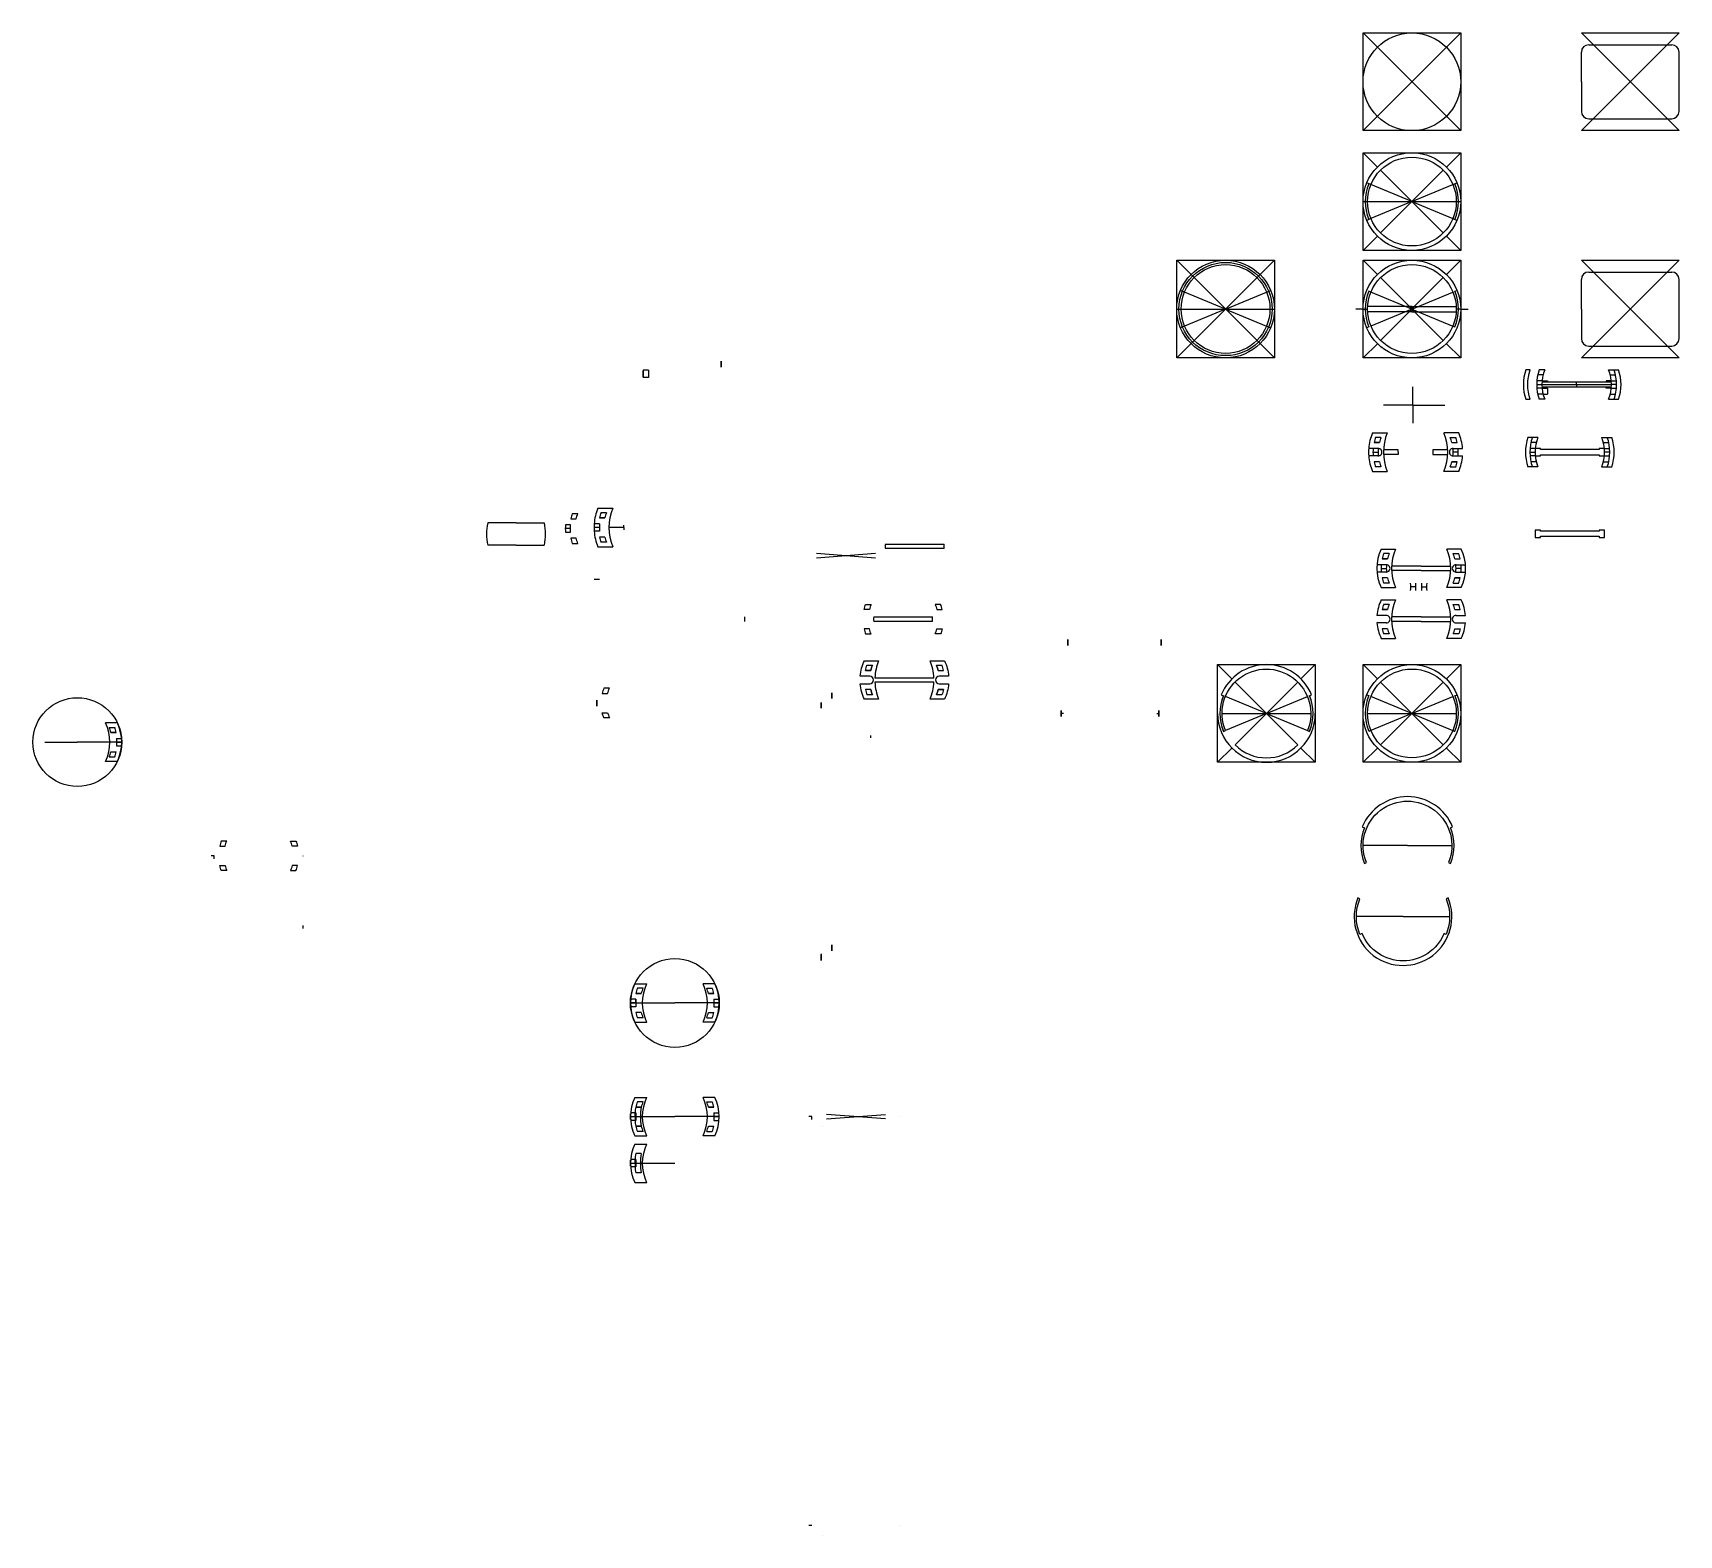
# Model space of a CAD drawing. Header units: millimetres. Extents: x -47 to 64, y -47 to 55.
import ezdxf

# ---------------------------------------------------------------- set-up
doc = ezdxf.new("R2010")
doc.units = ezdxf.units.MM

msp = doc.modelspace()

# ---------------------------------------------------------------- linework, layer by layer
for p, q in [((42.41, 54.95), (49.01, 54.95)), ((42.41, 48.35), (42.41, 54.95)), ((42.41, 48.35), (49.01, 54.95)), ((42.41, 54.95), (49.01, 48.35)), ((49.01, 54.95), (49.01, 48.35)), ((57.16, 54.95), (63.76, 54.95)), ((57.16, 48.35), (63.76, 54.95)), ((57.16, 54.95), (63.76, 48.35)), ((57.16, 51.65), (57.16, 53.65)), ((57.66, 54.15), (63.26, 54.15)), ((63.76, 49.65), (63.76, 53.65)), ((57.16, 51.65), (57.16, 49.65)), ((57.66, 49.15), (63.26, 49.15)), ((49.01, 48.35), (42.41, 48.35)), ((63.76, 48.35), (57.16, 48.35)), ((42.41, 46.86), (49.01, 46.86)), ((42.41, 40.26), (42.41, 46.86)), ((42.41, 46.86), (43.38, 45.89)), ((48.04, 45.89), (49.01, 46.86)), ((49.01, 46.86), (49.01, 40.26)), ((43.59, 41.44), (47.83, 45.68)), ((43.59, 45.68), (47.83, 41.44)), ((42.94, 44.71), (42.66, 44.82)), ((45.71, 43.56), (42.94, 44.71)), ((45.71, 43.56), (48.48, 44.71)), ((48.48, 44.71), (48.76, 44.82)), ((42.41, 43.56), (42.71, 43.56)), ((42.71, 43.56), (45.71, 43.56)), ((45.71, 43.56), (42.94, 42.41)), ((45.71, 43.56), (48.71, 43.56)), ((45.71, 43.56), (48.48, 42.41)), ((48.71, 43.56), (49.01, 43.56)), ((42.94, 42.41), (42.66, 42.29)), ((48.48, 42.41), (48.76, 42.29)), ((42.41, 40.26), (43.38, 41.22)), ((48.04, 41.22), (49.01, 40.26)), ((49.01, 40.26), (42.41, 40.26)), ((29.82, 39.6), (36.42, 39.6)), ((29.82, 33), (29.82, 39.6)), ((29.82, 33), (36.42, 39.6)), ((29.82, 39.6), (36.42, 33)), ((36.42, 39.6), (36.42, 33)), ((42.41, 39.6), (49.01, 39.6)), ((42.41, 33), (42.41, 39.6)), ((42.41, 39.6), (43.38, 38.63)), ((48.04, 38.63), (49.01, 39.6)), ((49.01, 39.6), (49.01, 33)), ((57.16, 39.6), (63.76, 39.6)), ((57.16, 33), (63.76, 39.6)), ((57.16, 39.6), (63.76, 33)), ((43.59, 38.42), (47.83, 34.17)), ((43.59, 34.17), (47.83, 38.42)), ((57.16, 36.3), (57.16, 38.3)), ((57.66, 38.8), (63.26, 38.8)), ((63.76, 34.3), (63.76, 38.3)), ((30.35, 37.44), (30.07, 37.56)), ((33.12, 36.3), (30.35, 37.44)), ((33.12, 36.3), (35.89, 37.44)), ((35.89, 37.44), (36.17, 37.56)), ((42.94, 37.44), (42.8, 37.5)), ((45.71, 36.3), (42.94, 37.44)), ((45.71, 36.3), (48.48, 37.44)), ((48.62, 37.5), (48.76, 37.56)), ((29.82, 36.3), (30.12, 36.3)), ((30.12, 36.3), (33.12, 36.3)), ((33.12, 36.3), (30.35, 35.15)), ((33.12, 36.3), (36.12, 36.3)), ((33.12, 36.3), (35.89, 35.15)), ((36.12, 36.3), (36.42, 36.3)), ((42.41, 36.3), (41.91, 36.3)), ((42.41, 36.3), (42.71, 36.3)), ((45.71, 36.47), (42.71, 36.47)), ((45.71, 36.12), (42.71, 36.12)), ((45.71, 36.3), (42.94, 35.15)), ((45.71, 36.3), (45.71, 36.47)), ((45.71, 36.47), (48.7, 36.47)), ((45.71, 36.3), (48.48, 35.15)), ((45.71, 36.3), (45.71, 36.12)), ((45.71, 36.12), (48.7, 36.12)), ((49.01, 36.3), (48.71, 36.3)), ((49.01, 36.3), (49.51, 36.3)), ((57.16, 36.3), (57.16, 34.3)), ((30.35, 35.15), (30.07, 35.03)), ((35.89, 35.15), (36.17, 35.03)), ((42.8, 35.09), (42.66, 35.03)), ((48.48, 35.15), (48.62, 35.09)), ((42.41, 33), (43.38, 33.96)), ((48.04, 33.96), (49.01, 33)), ((57.66, 33.8), (63.26, 33.8)), ((36.42, 33), (29.82, 33)), ((49.01, 33), (42.41, 33)), ((63.76, 33), (57.16, 33)), ((-6.23, 31.92, 1.7), (-6.24, 31.92, 0.4)), ((-6.24, 31.92), (-6.24, 31.92, 0.2)), ((-5.88, 32.17, 0.4), (-6.23, 32.17, 0.4)), ((-5.88, 32.17, 0.4), (-6.23, 32.17, 0.4)), ((-5.88, 31.67, 0.4), (-6.23, 31.67, 0.4)), ((-5.88, 31.67, 0.4), (-6.23, 31.67, 0.4)), ((-5.88, 32.17, 0.4), (-5.88, 31.67, 0.4)), ((54.14, 31.2), (54.49, 31.2)), ((54.51, 31.45), (54.15, 31.45)), ((54.57, 31.85), (54.21, 31.85)), ((54.69, 32.2), (54.31, 32.2)), ((54.49, 31.2), (56.84, 31.2)), ((56.84, 31.37), (54.5, 31.37)), ((54.51, 31.45), (54.86, 31.45)), ((54.86, 31.45), (54.86, 31.37)), ((56.84, 31.2), (56.84, 31.37)), ((59.19, 31.37), (56.84, 31.37)), ((56.84, 31.2), (59.19, 31.2)), ((56.84, 31.2), (56.84, 31.02)), ((59.18, 31.45), (58.83, 31.45)), ((58.83, 31.45), (58.83, 31.37)), ((59, 32.2), (59.37, 32.2)), ((59.11, 31.85), (59.47, 31.85)), ((59.18, 31.45), (59.53, 31.45)), ((59.54, 31.2), (59.19, 31.2)), ((59.37, 32.2), (59.67, 32.2)), ((45.78, 29.8, 11), (45.78, 31.05, 11)), ((54.51, 30.95), (54.15, 30.95)), ((54.57, 30.55), (54.21, 30.55)), ((54.69, 30.2), (54.31, 30.2)), ((56.84, 31.02), (54.5, 31.02)), ((54.51, 30.95), (54.86, 30.95)), ((54.57, 30.55), (54.86, 30.55)), ((54.86, 30.95), (54.86, 31.02)), ((54.86, 30.95), (54.86, 30.55)), ((59.19, 31.02), (56.84, 31.02)), ((58.83, 30.95), (58.83, 31.02)), ((59.18, 30.95), (58.83, 30.95)), ((59, 30.2), (59.37, 30.2)), ((59.11, 30.55), (59.47, 30.55)), ((59.18, 30.95), (59.53, 30.95)), ((59.37, 30.2), (59.67, 30.2)), ((45.78, 29.8, 11), (43.78, 29.8, 11)), ((45.78, 29.8, 11), (47.93, 29.8, 11)), ((45.78, 29.8, 11), (45.78, 28.6, 11)), ((43.04, 27.93), (44.04, 27.93)), ((48.88, 27.93), (47.88, 27.93)), ((43.09, 26.88), (42.78, 26.88)), ((43.44, 26.88), (43.09, 26.88)), ((43.51, 27.28), (43.15, 27.28)), ((43.15, 27.28), (43.51, 27.28)), ((43.62, 27.63), (43.25, 27.63)), ((44.79, 26.78), (43.79, 26.78)), ((44.79, 26.63), (44.79, 26.78)), ((48.13, 26.78), (47.13, 26.78)), ((47.13, 26.78), (47.13, 26.48)), ((48.3, 27.63), (48.67, 27.63)), ((48.41, 27.28), (48.77, 27.28)), ((48.48, 26.88), (48.83, 26.88)), ((48.48, 26.88), (48.83, 26.88)), ((48.83, 26.88), (49.13, 26.88)), ((53.85, 27.63), (53.55, 27.63)), ((54.04, 26.88), (53.69, 26.88)), ((54.11, 27.28), (53.75, 27.28)), ((54.22, 27.63), (53.85, 27.63)), ((58.53, 27.63), (58.91, 27.63)), ((58.65, 27.28), (59.01, 27.28)), ((58.72, 26.88), (59.07, 26.88)), ((58.91, 27.63), (59.21, 27.63)), ((43.09, 26.38), (42.78, 26.38)), ((43.08, 26.63), (43.43, 26.63)), ((43.44, 26.38), (43.09, 26.38)), ((43.44, 26.38), (43.09, 26.38)), ((43.51, 25.98), (43.15, 25.98)), ((43.62, 25.63), (43.25, 25.63)), ((44.79, 26.48), (43.79, 26.48)), ((44.79, 26.63), (44.79, 26.48)), ((47.13, 26.48), (48.13, 26.48)), ((48.3, 25.63), (48.67, 25.63)), ((48.41, 25.98), (48.77, 25.98)), ((48.77, 25.98), (48.41, 25.98)), ((48.48, 26.38), (48.83, 26.38)), ((48.84, 26.63), (48.49, 26.63)), ((48.83, 26.38), (49.13, 26.38)), ((53.85, 25.63), (53.55, 25.63)), ((53.68, 26.63), (54.03, 26.63)), ((54.04, 26.38), (53.69, 26.38)), ((54.11, 25.98), (53.75, 25.98)), ((54.22, 25.63), (53.85, 25.63)), ((58.53, 25.63), (58.91, 25.63)), ((58.65, 25.98), (59.01, 25.98)), ((58.72, 26.38), (59.07, 26.38)), ((59.08, 26.63), (58.73, 26.63)), ((58.91, 25.63), (59.21, 25.63)), ((43.04, 25.33), (44.04, 25.33)), ((48.88, 25.33), (47.88, 25.33)), ((-9.29, 22.84, 0.2), (-8.29, 22.84, 0.2)), ((-8.71, 22.54, 0.2), (-9.08, 22.54, 0.2)), ((-14.82, 21.85, 0.2), (-16.73, 21.85, 0.2)), ((-14.82, 21.85, 0.2), (-12.91, 21.85, 0.2)), ((-11.13, 21.47, 0.2), (-11.49, 21.47, 0.2)), ((-9.19, 21.54, 0.2), (-9.55, 21.54, 0.2)), ((-9.19, 21.79, 0.2), (-9.54, 21.79, 0.2)), ((-9.19, 21.29, 0.2), (-9.54, 21.29, 0.2)), ((-9.19, 21.79, 0.2), (-9.19, 21.29, 0.2)), ((-8.82, 22.19, 0.2), (-9.18, 22.19, 0.2)), ((-9.18, 22.19, 0.2), (-8.82, 22.19, 0.2)), ((-7.54, 21.54, 0.2), (-8.54, 21.54, 0.2)), ((-7.54, 21.54, 0.2), (-7.54, 21.69, 0.2)), ((-7.54, 21.54, 0.2), (-7.54, 21.39, 0.2)), ((-9.29, 20.24, 0.2), (-8.29, 20.24, 0.2)), ((-8.82, 20.89, 0.2), (-9.18, 20.89, 0.2)), ((-8.71, 20.54, 0.2), (-9.08, 20.54, 0.2)), ((10.13, 20.42, -0.5), (14.11, 20.42, -0.5)), ((14.11, 20.12, -0.5), (10.13, 20.12, -0.5)), ((43.63, 20.08), (44.6, 20.08)), ((49.04, 20.08), (48.08, 20.08)), ((5.49, 19.5, -10.1), (9.46, 19.8, -10.1)), ((5.49, 19.8, -10.1), (9.46, 19.5, -10.1)), ((43.34, 18.93), (43.34, 18.93)), ((43.34, 18.93), (43.34, 18.93)), ((43.34, 18.93), (43.34, 18.93)), ((43.64, 19.03), (43.35, 19.03)), ((43.99, 19.03), (43.64, 19.03)), ((44.06, 19.43), (43.7, 19.43)), ((43.7, 19.43), (44.06, 19.43)), ((44.18, 19.78), (43.8, 19.78)), ((46.34, 18.93), (44.35, 18.93)), ((46.34, 18.93), (48.33, 18.93)), ((48.5, 19.78), (48.87, 19.78)), ((48.61, 19.43), (48.97, 19.43)), ((48.68, 19.03), (49.03, 19.03)), ((48.68, 19.03), (49.03, 19.03)), ((49.03, 19.03), (49.33, 19.03)), ((-9.19, 18.03, 0.2), (-9.55, 18.03, 0.2)), ((-9.55, 18.03, 0.2), (-9.55, 18.03, 1.5)), ((43.34, 18.63), (43.34, 18.63)), ((43.34, 18.63), (43.34, 18.63)), ((43.64, 18.53), (43.35, 18.53)), ((43.63, 18.78), (43.98, 18.78)), ((43.99, 18.53), (43.64, 18.53)), ((43.99, 18.53), (43.64, 18.53)), ((44.06, 18.13), (43.7, 18.13)), ((46.34, 18.63), (44.35, 18.63)), ((46.34, 18.63), (48.33, 18.63)), ((48.61, 18.13), (48.97, 18.13)), ((48.97, 18.13), (48.61, 18.13)), ((48.68, 18.53), (49.03, 18.53)), ((49.04, 18.78), (48.69, 18.78)), ((49.03, 18.53), (49.33, 18.53)), ((43.63, 17.48), (44.6, 17.48)), ((44.18, 17.78), (43.8, 17.78)), ((45.98, 17.53), (45.63, 17.53)), ((46.35, 17.53), (46.7, 17.53)), ((49.04, 17.48), (48.08, 17.48)), ((48.5, 17.78), (48.87, 17.78)), ((43.64, 15.6), (43.35, 15.6)), ((43.63, 16.65), (44.6, 16.65)), ((43.99, 15.6), (43.64, 15.6)), ((44.06, 16), (43.7, 16)), ((43.7, 16), (44.06, 16)), ((44.18, 16.35), (43.8, 16.35)), ((49.04, 16.65), (48.08, 16.65)), ((48.5, 16.35), (48.87, 16.35)), ((48.61, 16), (48.97, 16)), ((48.68, 15.6), (49.03, 15.6)), ((49.03, 15.6), (49.33, 15.6)), ((9.35, 15.5), (13.33, 15.5)), ((13.33, 15.2), (9.35, 15.2)), ((43.64, 15.1), (43.35, 15.1)), ((43.99, 15.1), (43.64, 15.1)), ((44.06, 14.7), (43.7, 14.7)), ((46.34, 15.5), (44.35, 15.5)), ((46.34, 15.2), (44.35, 15.2)), ((46.34, 15.5), (48.33, 15.5)), ((46.34, 15.2), (48.33, 15.2)), ((48.68, 15.1), (49.03, 15.1)), ((49.03, 15.1), (49.33, 15.1)), ((43.63, 14.05), (44.6, 14.05)), ((44.18, 14.35), (43.8, 14.35)), ((49.04, 14.05), (48.08, 14.05)), ((13.58, 12.24), (13.96, 12.24)), ((32.58, 12.28), (39.18, 12.28)), ((32.58, 5.68), (32.58, 12.28)), ((32.58, 12.28), (33.55, 11.31)), ((38.21, 11.31), (39.18, 12.28)), ((39.18, 12.28), (39.18, 5.68)), ((42.41, 12.28), (49.01, 12.28)), ((42.41, 5.68), (42.41, 12.28)), ((42.41, 12.28), (43.38, 11.31)), ((48.04, 11.31), (49.01, 12.28)), ((49.01, 12.28), (49.01, 5.68)), ((13.7, 11.89), (14.06, 11.89)), ((9.15, 10.59), (8.79, 10.59)), ((9.26, 10.24), (8.89, 10.24)), ((35.88, 8.98), (33.11, 10.12)), ((33.76, 6.85), (38, 11.1)), ((33.76, 11.1), (38, 6.85)), ((35.88, 8.98), (38.65, 10.12)), ((42.8, 10.18), (42.66, 10.24)), ((45.71, 8.98), (42.94, 10.12)), ((43.59, 6.85), (47.83, 11.1)), ((43.59, 11.1), (47.83, 6.85)), ((45.71, 8.98), (48.48, 10.12)), ((48.62, 10.18), (48.76, 10.24)), ((22.17, 8.98), (22.02, 8.98)), ((28.47, 8.98), (28.62, 8.98)), ((32.88, 8.98), (35.88, 8.98)), ((35.88, 8.98), (33.11, 7.83)), ((35.88, 8.98), (38.88, 8.98)), ((35.88, 8.98), (38.65, 7.83)), ((42.71, 8.98), (45.71, 8.98)), ((45.71, 8.98), (42.94, 7.83)), ((45.71, 8.98), (48.71, 8.98)), ((45.71, 8.98), (48.48, 7.83)), ((-41.76, 8.34), (-42.56, 8.34)), ((-42.31, 8.04), (-41.93, 8.04)), ((42.94, 7.83), (42.8, 7.77)), ((48.48, 7.83), (48.62, 7.77)), ((-46.66, 7.04), (-44.46, 7.04)), ((-42.26, 7.04), (-44.46, 7.04)), ((-41.46, 7.04), (-42.26, 7.04)), ((-42.19, 7.69), (-41.83, 7.69)), ((-41.83, 7.69), (-42.19, 7.69)), ((-41.82, 7.29), (-41.47, 7.29)), ((-41.82, 7.29), (-41.47, 7.29)), ((-41.82, 7.29), (-41.82, 6.79)), ((-41.82, 7.04), (-41.46, 7.04)), ((-41.82, 6.79), (-41.47, 6.79)), ((-41.82, 6.79), (-41.47, 6.79)), ((9.12, 7.48, 10.1), (9.12, 7.33, 10.1)), ((-41.76, 5.74), (-42.56, 5.74)), ((-42.31, 6.04), (-41.93, 6.04)), ((-42.19, 6.39), (-41.83, 6.39)), ((32.58, 5.68), (33.55, 6.64)), ((39.18, 5.68), (32.58, 5.68)), ((38.21, 6.64), (39.18, 5.68)), ((42.41, 5.68), (43.38, 6.64)), ((49.01, 5.68), (42.41, 5.68)), ((48.04, 6.64), (49.01, 5.68)), ((45.41, 0.05), (42.41, 0.05)), ((45.41, 0.05), (48.41, 0.05)), ((-35.21, -0.64, 0.2), (-35.41, -0.64, 0.2)), ((-35.21, -0.64, 1.7), (-35.21, -0.64, 0.4)), ((-35.21, -0.64), (-35.21, -0.64, 0.2)), ((-35.21, -0.64, 12), (-35.21, -0.64, 11.7)), ((-35.21, -0.64, 11.7), (-35.21, -0.64, 11.5)), ((-35.21, -0.84, 10.5), (-35.21, -0.64, 10.5)), ((-35.21, -0.64, 1.7), (-35.21, -0.64, 1.5)), ((-29.22, -0.64, 1.7), (-29.21, -0.64, 0.4)), ((-29.22, -0.64, 1.7), (-29.22, -0.64, 1.5)), ((-29.22, -0.64, 1.7), (-29.22, -0.64, 1.5)), ((-29.22, -5.34, 10.5), (-29.22, -5.54, 10.5)), ((-29.21, -5.54, 12), (-29.21, -5.54, 11.7)), ((-29.21, -5.54, 11.7), (-29.21, -5.54, 11.5)), ((45.11, -4.74), (41.96, -4.74)), ((45.11, -4.74), (48.26, -4.74)), ((5.79, -7.26), (5.79, -7.51)), ((5.79, -7.51), (5.79, -7.51, -0.2)), ((-6.79, -9.28), (-5.99, -9.28)), ((-6.36, -9.93), (-6.72, -9.93)), ((-6.72, -9.93), (-6.36, -9.93)), ((-6.24, -9.58), (-6.62, -9.58)), ((-1.38, -9.28), (-2.18, -9.28)), ((-1.93, -9.58), (-1.56, -9.58)), ((-1.82, -9.93), (-1.46, -9.93)), ((-1.46, -9.93), (-1.82, -9.93)), ((-7.09, -10.58), (-6.29, -10.58)), ((-6.73, -10.58), (-7.09, -10.58)), ((-7.08, -10.58, 1.3), (-7.09, -10.58)), ((-6.73, -10.33), (-7.08, -10.33)), ((-6.73, -10.33), (-7.08, -10.33)), ((-7.08, -10.58, 1.5), (-6.73, -10.58, 1.5)), ((-7.08, -10.58, 1.5), (-7.08, -10.58, 1.3)), ((-6.73, -10.83), (-7.08, -10.83)), ((-6.73, -10.83), (-7.08, -10.83)), ((-6.73, -10.58, 1.5), (-6.73, -10.33, 1.5)), ((-6.73, -10.33), (-6.73, -10.83)), ((-6.73, -10.58, 1.5), (-6.73, -10.83, 1.5)), ((-6.29, -10.58), (-4.09, -10.58)), ((-1.89, -10.58), (-4.09, -10.58)), ((-1.09, -10.58), (-1.89, -10.58)), ((-1.45, -10.33), (-1.1, -10.33)), ((-1.45, -10.33), (-1.1, -10.33)), ((-1.45, -10.33), (-1.45, -10.83)), ((-1.45, -10.58), (-1.09, -10.58)), ((-1.45, -10.83), (-1.1, -10.83)), ((-1.45, -10.83), (-1.1, -10.83)), ((-6.79, -11.88), (-5.99, -11.88)), ((-6.36, -11.23), (-6.72, -11.23)), ((-6.24, -11.58), (-6.62, -11.58)), ((-1.38, -11.88), (-2.18, -11.88)), ((-1.93, -11.58), (-1.56, -11.58)), ((-1.82, -11.23), (-1.46, -11.23)), ((-6.79, -16.96), (-5.99, -16.96)), ((-6.36, -17.61), (-6.72, -17.61)), ((-6.72, -17.61), (-6.36, -17.61)), ((-6.72, -17.61), (-6.36, -17.61)), ((-6.24, -17.26), (-6.62, -17.26)), ((-1.38, -16.96), (-2.18, -16.96)), ((-1.93, -17.26), (-1.56, -17.26)), ((-1.82, -17.61), (-1.46, -17.61)), ((-1.46, -17.61), (-1.82, -17.61)), ((-7.09, -18.26), (-6.29, -18.26)), ((-7.08, -18.26, 1.3), (-7.09, -18.26)), ((-6.73, -18.01), (-7.08, -18.01)), ((-6.73, -18.01), (-7.08, -18.01)), ((-7.08, -18.26, 1.5), (-6.73, -18.26, 1.5)), ((-7.08, -18.26, 1.5), (-7.08, -18.26, 1.3)), ((-6.73, -18.51), (-7.08, -18.51)), ((-6.73, -18.51), (-7.08, -18.51)), ((-6.78, -18.26), (-6.78, -18.01)), ((-6.73, -18.26), (-6.78, -18.26)), ((-6.78, -18.26), (-6.78, -18.51)), ((-6.73, -18.26, 1.5), (-6.73, -18.01, 1.5)), ((-6.73, -18.01), (-6.73, -18.51)), ((-6.73, -18.26, 1.5), (-6.73, -18.51, 1.5)), ((-6.29, -18.26), (-4.09, -18.26)), ((-1.89, -18.26), (-4.09, -18.26)), ((-1.09, -18.26), (-1.89, -18.26)), ((-1.45, -18.01), (-1.1, -18.01)), ((-1.45, -18.01), (-1.1, -18.01)), ((-1.45, -18.01), (-1.45, -18.51)), ((-1.45, -18.26), (-1.09, -18.26)), ((-1.45, -18.51), (-1.1, -18.51)), ((-1.45, -18.51), (-1.1, -18.51)), ((5.16, -18.26, 0.2), (4.96, -18.26, 0.2)), ((5.16, -18.26, 1.7), (5.16, -18.26, 0.4)), ((5.16, -18.26), (5.16, -18.26, 0.2)), ((5.16, -18.46, 10.5), (5.16, -18.26, 10.5)), ((5.16, -18.26, 1.7), (5.16, -18.26, 1.5)), ((6.16, -18.41, 0.2), (10.14, -18.11, 0.2)), ((10.14, -18.41, 0.2), (6.16, -18.11, 0.2)), ((11.15, -18.26, 1.7), (11.15, -18.26, 1.5)), ((11.15, -18.26, 1.7), (11.15, -18.26, 1.5)), ((-6.79, -19.56), (-5.99, -19.56)), ((-6.36, -18.91), (-6.72, -18.91)), ((-6.72, -18.91), (-6.36, -18.91)), ((-6.24, -19.26), (-6.62, -19.26)), ((-1.38, -19.56), (-2.18, -19.56)), ((-1.93, -19.26), (-1.56, -19.26)), ((-1.82, -18.91), (-1.46, -18.91)), ((5.89, -18.91, 0.4), (5.89, -18.91, 0.2)), ((-6.79, -20.11), (-5.99, -20.11)), ((-6.36, -20.76), (-6.72, -20.76)), ((-7.09, -21.41), (-6.29, -21.41)), ((-7.08, -21.41, 1.3), (-7.09, -21.41)), ((-6.73, -21.16), (-7.08, -21.16)), ((-6.73, -21.16), (-7.08, -21.16)), ((-7.08, -21.41, 1.5), (-6.73, -21.41, 1.5)), ((-7.08, -21.41, 1.5), (-7.08, -21.41, 1.3)), ((-6.73, -21.66), (-7.08, -21.66)), ((-6.73, -21.66), (-7.08, -21.66)), ((-6.78, -21.41), (-6.78, -21.16)), ((-6.73, -21.41), (-6.78, -21.41)), ((-6.78, -21.41), (-6.78, -21.66)), ((-6.73, -21.41, 1.5), (-6.73, -21.16, 1.5)), ((-6.73, -21.16), (-6.73, -21.66)), ((-6.73, -21.41, 1.5), (-6.73, -21.66, 1.5)), ((-6.36, -22.06), (-6.72, -22.06)), ((-6.29, -21.41), (-4.09, -21.41)), ((-6.79, -22.71), (-5.99, -22.71)), ((5.16, -45.88, 0.2), (4.96, -45.88, 0.2)), ((5.16, -45.88, 1.7), (5.16, -45.88, 0.4)), ((5.16, -45.88), (5.16, -45.88, 0.2)), ((5.16, -45.88, 1.7), (5.16, -45.88, 1.5)), ((5.89, -46.53, 0.4), (5.89, -46.53, 0.2)), ((11.15, -45.88, 1.7), (11.15, -45.88, 1.5)), ((11.15, -45.88, 1.7), (11.15, -45.88, 1.5))]:
    msp.add_line(p, q)
at = {"extrusion": (-8.93625e-16, -1, 0)}
msp.add_line((-14.82, 20.35, 0.2), (-16.73, 20.35, 0.2), dxfattribs=at)
at = {"extrusion": (8.93625e-16, -1, 0)}
msp.add_line((-14.82, 20.35, 0.2), (-12.91, 20.35, 0.2), dxfattribs=at)
for points in [[(53.71, 30.2, -0.171573), (53.71, 32.2), (53.41, 32.2, 0.171573), (53.41, 30.2)], [(58.37, 26.38), (58.72, 26.38, 0.047275), (58.72, 26.88), (58.37, 26.88), (58.37, 26.8), (56.38, 26.8), (54.39, 26.8), (54.39, 26.88), (54.04, 26.88, 0.047275), (54.04, 26.38), (54.39, 26.38), (54.39, 26.45), (56.38, 26.45), (58.37, 26.45)], [(58.37, 20.87), (58.72, 20.87, 0.047275), (58.72, 21.37), (58.37, 21.37), (58.37, 21.3), (56.38, 21.3), (54.39, 21.3), (54.39, 21.37), (54.04, 21.37, 0.047275), (54.04, 20.87), (54.39, 20.87), (54.39, 20.95), (56.38, 20.95), (58.37, 20.95)], [(9.17, 16.35, 0.034797), (9.06, 16), (8.7, 16, -0.030369), (8.8, 16.35)], [(13.5, 16.35, -0.034797), (13.61, 16), (13.97, 16, 0.030369), (13.87, 16.35)], [(9.17, 14.35, -0.034797), (9.06, 14.7), (8.7, 14.7, 0.030369), (8.8, 14.35)], [(13.5, 14.35, 0.034797), (13.61, 14.7), (13.97, 14.7, -0.030369), (13.87, 14.35)], [(48.5, 14.35, 0.034797), (48.61, 14.7), (48.97, 14.7, -0.030369), (48.87, 14.35)], [(13.77, 11.49, 1), (13.77, 10.99), (14.12, 10.99), (14.41, 10.99, -0.091443), (14.13, 9.94), (13.16, 9.94, 0.085217), (13.41, 11.09), (11.42, 11.09), (9.43, 11.09, 0.085217), (9.68, 9.94), (8.72, 9.94, -0.091443), (8.43, 10.99), (8.73, 10.99), (9.08, 10.99, 1), (9.08, 11.49), (8.73, 11.49), (8.43, 11.49, -0.091443), (8.72, 12.54), (9.68, 12.54, 0.085217), (9.43, 11.39), (11.42, 11.39), (13.41, 11.39, 0.085217), (13.16, 12.54), (14.13, 12.54, -0.091443), (14.41, 11.49), (14.12, 11.49)], [(13.7, 11.89, 0.034797), (13.58, 12.24, -0.034797)], [(38.79, 7.77, 0.198912), (38.79, 10.18), (38.93, 10.24, 0.668179), (32.83, 10.24), (32.97, 10.18, 0.198912), (32.97, 7.77), (33.11, 7.83, -1.496606), (38.65, 7.83)], [(9.15, 10.59, 0.034797), (9.26, 10.24, -0.034797)], [(48.32, -1.15, 0.198912), (48.32, 1.26), (48.46, 1.32, 0.668179), (42.36, 1.32), (42.5, 1.26, 0.198912), (42.5, -1.15), (42.64, -1.09, -1.496606), (48.18, -1.09)], [(48.02, -3.54, -0.198912), (48.02, -5.95), (47.88, -5.89, -0.668179), (42.34, -5.89), (42.2, -5.95, -0.198912), (42.2, -3.54), (42.06, -3.48, 1.496606), (48.16, -3.48)]]:
    msp.add_lwpolyline(points, format="xyb", close=True)
for points, elevation in [([(-10.76, 22.12, -0.034797), (-10.64, 22.47), (-11.02, 22.47, 0.030369), (-11.12, 22.12)], 0.2), ([(-11.48, 21.72, 0.037933), (-11.48, 21.22), (-11.13, 21.22), (-11.13, 21.72)], 0.2), ([(-10.64, 20.47, -0.034797), (-10.76, 20.82), (-11.12, 20.82, 0.030369), (-11.02, 20.47)], 0.2), ([(-8.89, 10.68, 0.030369), (-8.99, 10.33), (-8.63, 10.33, -0.034797), (-8.51, 10.68)], 0.2), ([(-8.89, 8.68, -0.030369), (-8.99, 9.03), (-8.63, 9.03, 0.034797), (-8.51, 8.68)], 0.2), ([(-34.74, 0.36, 0.030369), (-34.84, 0.01), (-34.48, 0.01, -0.034797), (-34.37, 0.36)], 0.4), ([(-29.69, 0.36, -0.030369), (-29.59, 0.01), (-29.94, 0.01, 0.034797), (-30.06, 0.36)], 0.4), ([(-34.74, -1.64, -0.030369), (-34.84, -1.29), (-34.48, -1.29, 0.034797), (-34.37, -1.64)], 0.4), ([(-29.69, -1.64, 0.030369), (-29.59, -1.29), (-29.94, -1.29, -0.034797), (-30.06, -1.64)], 0.4)]:
    msp.add_lwpolyline(points, format="xyb", close=True, dxfattribs=dict(elevation=elevation))
for points in [[(8.79, 11.89), (9.15, 11.89, -0.034797), (9.26, 12.24, 0.034797), (9.15, 11.89), (8.79, 11.89, -0.030369), (8.89, 12.24), (9.26, 12.24)], [(14.06, 10.59), (13.7, 10.59, -0.034797), (13.58, 10.24, 0.034797), (13.7, 10.59), (14.06, 10.59, -0.030369), (13.96, 10.24), (13.58, 10.24)]]:
    msp.add_lwpolyline(points, format="xyb")
for centre, radius in [((45.71, 51.65), 3.3), ((45.71, 43.56), 3.3), ((45.71, 43.56), 3), ((33.12, 36.3), 3.3), ((33.12, 36.3), 3.15), ((33.12, 36.3), 3), ((45.71, 36.3), 3.3), ((45.71, 36.3), 3), ((45.71, 8.98), 3.3), ((45.71, 8.98), 3), ((-44.46, 7.04), 3), ((-4.09, -10.58), 3)]:
    msp.add_circle(centre, radius)
at = {"extrusion": (1, 0, -2.22045e-16)}
msp.add_circle((32.57, 0, -0.96), 0.2, dxfattribs=at)
at = {"extrusion": (-1, 0, -2.22045e-16)}
for centre in [(-31.92, 1.9, 6.23), (-13.77, 1.5, -22.46), (-13.77, 10.5, -22.46), (-13.77, 1.5, -28.76), (-13.77, 10.5, -28.76), (-10.18, 0, -6.51), (-9.68, 1.7, 9.35), (-9.53, 9.7, -5.79), (-8.98, 1.5, -22.02), (-8.98, 10.5, -22.02), (-8.98, 1.5, -28.62), (-8.98, 10.5, -28.62), (6.86, 0, -6.51), (7.51, 9.7, -5.79), (10.58, 1.5, 7.08), (18.26, 1.5, 7.08), (21.41, 1.5, 7.08)]:
    msp.add_circle(centre, 0.2, dxfattribs=at)
for centre, radius, start, end in [((57.66, 53.65), 0.5, 90, 180), ((63.26, 53.65), 0.5, 0, 90), ((57.66, 49.65), 0.5, 180, 270), ((63.26, 49.65), 0.5, 270, 0), ((45.71, 43.56), 3.15, 157.5, 202.5), ((45.71, 43.56), 3.15, 337.5, 22.5), ((57.66, 38.3), 0.5, 90, 180), ((63.26, 38.3), 0.5, 0, 90), ((45.71, 36.3), 3.15, 157.5, 202.5), ((45.71, 36.3), 3.15, 157.5, 202.5), ((45.71, 36.3), 3.15, 337.5, 22.5), ((45.71, 36.3), 3.15, 337.5, 22.5), ((57.66, 34.3), 0.5, 180, 270), ((63.26, 34.3), 0.5, 270, 0), ((-3.24, 31.92, 0.4), 3, 175.2213, 184.7787), ((57.14, 31.2), 3, 160.5288, 199.4712), ((57.14, 31.2), 2.65, 157.8298, 202.1702), ((56.54, 31.2), 2.65, 337.8298, 22.1702), ((56.54, 31.2), 3, 340.5288, 19.4712), ((56.84, 31.2), 3, 340.5288, 19.4712), ((46.08, 26.63), 3.3, 156.8002, 175.6552), ((47.27, 26.63), 3.48, 158.0443, 201.9557), ((44.65, 26.63), 3.48, 338.0443, 21.9557), ((45.84, 26.63), 3.3, 4.3448, 23.1998), ((46.08, 26.63), 3.3, 175.6552, 184.3448), ((46.08, 26.63), 3, 175.2198, 184.7802), ((46.08, 26.63), 3, 175.2198, 184.7802), ((46.08, 26.63), 3, 160.5288, 167.4867), ((43.43, 26.63), 0.25, 267.2933, 92.7067), ((46.08, 26.63), 2.65, 174.5867, 185.4133), ((46.08, 26.63), 2.65, 174.5867, 185.4133), ((46.08, 26.63), 2.65, 157.8298, 165.8014), ((46.08, 26.63), 2.65, 157.8298, 165.8014), ((48.49, 26.63), 0.25, 87.2933, 272.7067), ((45.84, 26.63), 2.65, 14.1986, 22.1702), ((45.84, 26.63), 2.65, 14.1986, 22.1702), ((45.84, 26.63), 2.65, 354.5867, 5.4133), ((45.84, 26.63), 2.65, 354.5867, 5.4133), ((45.84, 26.63), 3, 12.5133, 19.4712), ((45.84, 26.63), 3, 12.5133, 19.4712), ((45.84, 26.63), 3, 355.2198, 4.7802), ((45.84, 26.63), 3, 355.2198, 4.7802), ((56.38, 26.63), 3, 160.5288, 199.4712), ((56.68, 26.63), 3, 160.5288, 199.4712), ((56.68, 26.63), 2.65, 157.8298, 202.1702), ((56.68, 26.63), 2.65, 174.5867, 202.1702), ((56.08, 26.63), 2.65, 337.8298, 22.1702), ((56.08, 26.63), 3, 340.5288, 19.4712), ((56.38, 26.63), 3, 340.5288, 19.4712), ((46.08, 26.63), 3.3, 184.3448, 203.1998), ((46.08, 26.63), 3, 192.5133, 199.4712), ((46.08, 26.63), 3, 192.5133, 199.4712), ((46.08, 26.63), 2.65, 194.1986, 202.1702), ((46.08, 26.63), 2.65, 194.1986, 202.1702), ((45.84, 26.63), 2.65, 337.8298, 345.8014), ((45.84, 26.63), 2.65, 337.8298, 345.8014), ((45.84, 26.63), 3, 340.5288, 347.4867), ((45.84, 26.63), 3.3, 336.8002, 355.6552), ((-6.25, 21.54, 0.2), 3.3, 156.8002, 175.6552), ((-6.25, 21.54, 0.2), 3, 160.5288, 167.4867), ((-6.25, 21.54, 0.2), 2.65, 157.8298, 165.8014), ((-6.25, 21.54, 0.2), 2.65, 157.8298, 165.8014), ((-5.06, 21.54, 0.2), 3.48, 158.0443, 201.9557), ((-13.33, 21.1, 0.2), 3.48, 167.5438, 192.4577), ((-16.3, 21.1, 0.2), 3.48, 347.5423, 12.4562), ((-6.25, 21.54, 0.2), 3.3, 175.6552, 184.3448), ((-6.25, 21.54, 0.2), 3.3, 184.3448, 203.1998), ((-6.25, 21.54, 0.2), 3, 192.5133, 199.4712), ((-6.25, 21.54, 0.2), 3, 192.5133, 199.4712), ((-6.25, 21.54, 0.2), 2.65, 194.1986, 202.1702), ((-6.25, 21.54, 0.2), 2.65, 194.1986, 202.1702), ((12.12, 20.27, -0.5), 1.99, 175.6846, 184.3154), ((9.45, 20.27, -0.5), 4.66, 358.1561, 1.8439), ((46.34, 18.78), 3, 154.3207, 205.6793), ((47.82, 18.78), 3.48, 158.0443, 201.9557), ((44.85, 18.78), 3.48, 338.0443, 21.9557), ((46.34, 18.78), 3, 334.3207, 25.6793), ((46.63, 18.78), 3, 175.2198, 184.7802), ((46.63, 18.78), 3, 175.2198, 184.7802), ((46.63, 18.78), 3, 160.5288, 167.4867), ((43.98, 18.78), 0.25, 267.2933, 92.7067), ((46.63, 18.78), 2.65, 174.5867, 185.4133), ((46.63, 18.78), 2.65, 174.5867, 185.4133), ((46.63, 18.78), 2.65, 157.8298, 165.8014), ((46.63, 18.78), 2.65, 157.8298, 165.8014), ((48.69, 18.78), 0.25, 87.2933, 272.7067), ((46.04, 18.78), 2.65, 14.1986, 22.1702), ((46.04, 18.78), 2.65, 14.1986, 22.1702), ((46.04, 18.78), 2.65, 354.5867, 5.4133), ((46.04, 18.78), 2.65, 354.5867, 5.4133), ((46.04, 18.78), 3, 12.5133, 19.4712), ((46.04, 18.78), 3, 12.5133, 19.4712), ((46.04, 18.78), 3, 355.2198, 4.7802), ((46.04, 18.78), 3, 355.2198, 4.7802), ((46.63, 18.78), 3, 192.5133, 199.4712), ((46.63, 18.78), 3, 192.5133, 199.4712), ((46.63, 18.78), 2.65, 194.1986, 202.1702), ((46.63, 18.78), 2.65, 194.1986, 202.1702), ((46.04, 18.78), 2.65, 337.8298, 345.8014), ((46.04, 18.78), 2.65, 337.8298, 345.8014), ((46.04, 18.78), 3, 340.5288, 347.4867), ((42.98, 17.53), 2.65, 354.5867, 5.4133), ((42.98, 17.53), 2.65, 354.5867, 5.4133), ((42.98, 17.53), 3, 355.2198, 4.7802), ((42.98, 17.53), 3, 355.2198, 4.7802), ((49.35, 17.53), 3, 175.2198, 184.7802), ((49.35, 17.53), 3, 175.2198, 184.7802), ((49.35, 17.53), 2.65, 174.5867, 185.4133), ((49.35, 17.53), 2.65, 174.5867, 185.4133), ((46.34, 15.35), 3, 154.3207, 175.2198), ((46.63, 15.35), 3, 160.5288, 167.4867), ((43.98, 15.35), 0.25, 267.2933, 92.7067), ((46.63, 15.35), 2.65, 157.8298, 165.8014), ((46.63, 15.35), 2.65, 157.8298, 165.8014), ((47.82, 15.35), 3.48, 158.0443, 201.9557), ((44.85, 15.35), 3.48, 338.0443, 21.9557), ((48.69, 15.35), 0.25, 87.2933, 272.7067), ((46.04, 15.35), 2.65, 14.1986, 22.1702), ((46.04, 15.35), 2.65, 14.1986, 22.1702), ((46.04, 15.35), 3, 12.5133, 19.4712), ((46.04, 15.35), 3, 12.5133, 19.4712), ((46.34, 15.35), 3, 4.7802, 25.6793), ((2.6, 15.35), 1.99, 175.6846, 184.3154), ((11.33, 15.35), 1.99, 175.6846, 184.3154), ((8.67, 15.35), 4.66, 358.1561, 1.8439), ((46.34, 15.35), 3, 184.7802, 205.6793), ((46.63, 15.35), 3, 192.5133, 199.4712), ((46.63, 15.35), 3, 192.5133, 199.4712), ((46.63, 15.35), 2.65, 194.1986, 202.1702), ((46.63, 15.35), 2.65, 194.1986, 202.1702), ((46.34, 15.35), 3, 334.3207, 355.2198), ((11.13, 11.24), 3, 12.5133, 19.4712), ((11.13, 11.24), 3, 12.5133, 19.4712), ((11.72, 11.24), 3, 192.5133, 199.4712), ((11.72, 11.24), 3, 192.5133, 199.4712), ((35.88, 8.98), 3.15, 157.5, 202.5), ((35.88, 8.98), 3.15, 337.5, 22.5), ((45.71, 8.98), 3.15, 157.5, 202.5), ((45.71, 8.98), 3.15, 157.5, 202.5), ((45.71, 8.98), 3.15, 337.5, 22.5), ((45.71, 8.98), 3.15, 337.5, 22.5), ((35.88, 8.98), 3.3, 180, 0), ((-45.26, 7.04), 3, 334.3207, 25.6793), ((-44.76, 7.04), 2.65, 14.1986, 22.1702), ((-44.76, 7.04), 2.65, 14.1986, 22.1702), ((-44.76, 7.04), 3, 12.5133, 19.4712), ((-44.46, 7.04), 3, 334.3207, 25.6793), ((35.88, 8.98), 3, 225, 315), ((-44.76, 7.04), 2.65, 337.8298, 345.8014), ((-44.76, 7.04), 2.65, 337.8298, 345.8014), ((-44.76, 7.04), 3, 340.5288, 347.4867), ((-44.76, 7.04), 3, 340.5288, 347.4867), ((-4.09, -10.58), 3, 154.3207, 205.6793), ((-3.79, -10.58), 3, 160.5288, 167.4867), ((-3.79, -10.58), 2.65, 157.8298, 165.8014), ((-3.79, -10.58), 2.65, 157.8298, 165.8014), ((-3.29, -10.58), 3, 154.3207, 205.6793), ((-4.89, -10.58), 3, 334.3207, 25.6793), ((-4.39, -10.58), 2.65, 14.1986, 22.1702), ((-4.39, -10.58), 2.65, 14.1986, 22.1702), ((-4.39, -10.58), 3, 12.5133, 19.4712), ((-4.09, -10.58), 3, 334.3207, 25.6793), ((-3.79, -10.58), 3, 192.5133, 199.4712), ((-3.79, -10.58), 3, 192.5133, 199.4712), ((-3.79, -10.58), 2.65, 194.1986, 202.1702), ((-3.79, -10.58), 2.65, 194.1986, 202.1702), ((-4.39, -10.58), 2.65, 337.8298, 345.8014), ((-4.39, -10.58), 2.65, 337.8298, 345.8014), ((-4.39, -10.58), 3, 340.5288, 347.4867), ((-4.39, -10.58), 3, 340.5288, 347.4867), ((-4.09, -18.26), 3, 154.3207, 205.6793), ((-4.93, -18.08), 1.85, 165.2624, 177.8318), ((-3.79, -18.26), 3, 160.5288, 167.4867), ((-2.97, -18.26), 3.45, 169.1412, 190.8588), ((-3.79, -18.26), 2.65, 157.8298, 165.8014), ((-3.79, -18.26), 2.65, 157.8298, 165.8014), ((-3.29, -18.26), 3, 154.3207, 205.6793), ((-4.89, -18.26), 3, 334.3207, 25.6793), ((-4.39, -18.26), 2.65, 14.1986, 22.1702), ((-4.39, -18.26), 2.65, 14.1986, 22.1702), ((-4.39, -18.26), 3, 12.5133, 19.4712), ((-4.09, -18.26), 3, 334.3207, 25.6793), ((-4.93, -18.44), 1.85, 182.1682, 194.7376), ((-3.79, -18.26), 3, 192.5133, 199.4712), ((-3.79, -18.26), 3, 192.5133, 199.4712), ((-3.79, -18.26), 2.65, 194.1986, 202.1702), ((-3.79, -18.26), 2.65, 194.1986, 202.1702), ((-4.39, -18.26), 2.65, 337.8298, 345.8014), ((-4.39, -18.26), 2.65, 337.8298, 345.8014), ((-4.39, -18.26), 3, 340.5288, 347.4867), ((-4.39, -18.26), 3, 340.5288, 347.4867), ((-4.09, -21.41), 3, 154.3207, 205.6793), ((-4.93, -21.23), 1.85, 165.2624, 177.8318), ((-2.97, -21.41), 3.45, 169.1412, 190.8588), ((-3.29, -21.41), 3, 154.3207, 205.6793), ((-4.93, -21.59), 1.85, 182.1682, 194.7376)]:
    msp.add_arc(centre, radius, start, end)

doc.saveas('drawing.dxf')
